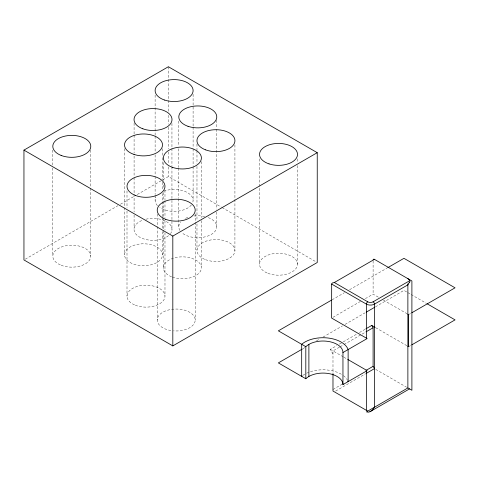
<?xml version="1.0" encoding="UTF-8"?>
<svg xmlns="http://www.w3.org/2000/svg" width="479" height="479" viewBox="0 0 479 479"><rect width="100%" height="100%" fill="white"/><g stroke="black" fill="none" stroke-linecap="round" stroke-linejoin="round"><path stroke-width="0.36" stroke-dasharray="2.4 1.8" d="M25.243 259.205L117.858 205.731M120.451 204.234L134.054 196.384M137.287 194.516L168.38 176.565L221.454 207.209M332.091 299.812L344.389 292.711M349.568 289.717L387.122 268.036M332.941 317.326L361.441 300.866M365.327 298.621L373.105 294.136L378.895 297.483M302.956 348.694L304.895 347.574M316.547 340.844L319.786 338.976M323.026 337.108L342.449 325.894M345.036 324.397L365.106 312.811M375.464 306.829L403.953 290.382L407.186 292.25M332.983 354.011L330.3 349.365L336.779 345.622M339.371 344.126L342.611 342.257M343.257 341.88L356.861 334.025M359.454 332.534L365.279 329.163M339.455 347.179L332.983 350.909L332.983 373.907M340.102 346.802L343.335 344.934M343.988 344.563L365.339 332.234M409.252 314.26L410.539 313.517M332.983 389.487L342.042 384.26M408.605 346.7L410.539 345.581M335.623 391.068L365.387 373.883M407.833 292.627L410.419 294.118M411.066 294.489L426.591 303.452M383.404 300.082L407.228 313.835M222.1 207.581L315.948 261.768M375.68 327.69L407.228 345.904M375.728 369.393L406.587 387.206M330.3 349.365L343.233 356.831M343.874 357.202L347.095 359.058M373.105 260.863L373.105 294.136M297.513 158.872L297.513 162.609M297.513 165.596L297.513 264.222M259.534 158.872L259.534 264.222M234.92 144.838L234.92 250.936M216.753 120.211L216.753 128.432M216.753 129.18L216.753 209.119M216.753 212.113L216.753 226.304M201.336 161.615L201.336 217.652M201.336 220.639L201.336 266.965M196.977 143.981L196.977 149.957M196.977 150.705L196.977 163.405M196.977 166.393L196.977 220.933M196.977 223.927L196.977 250.074M195.198 213.921L195.198 320.014M193.097 94.303L193.097 126.426M193.097 127.175L193.097 148.095M193.097 148.843L193.097 166.027M193.097 166.776L193.097 200.396M178.811 121.073L178.811 145.73M178.811 148.718L178.811 167.393M178.811 168.141L178.811 198.031M178.811 198.773L178.811 227.166M171.949 123.384L171.949 165.974M171.949 166.716L171.949 230.225M168.38 66.737L168.38 78.688M168.38 79.436L168.38 112.314M168.38 115.301L168.38 124.265M168.38 127.252L168.38 148.921M168.38 151.909L168.38 163.866M168.38 166.854L168.38 176.565M164.98 190.073L164.98 199.785M164.98 200.533L164.98 217.717M164.98 220.705L164.98 229.669M164.98 232.656L164.98 296.166M163.483 162.591L163.483 180.517M163.483 185.002L163.483 187.241M163.483 192.474L163.483 200.695M163.483 201.437L163.483 217.131M163.483 217.879L163.483 229.83M163.483 230.579L163.483 268.683M162.501 148.664L162.501 156.884M162.501 157.627L162.501 179.296M162.501 182.283L162.501 189.756M162.501 193.492L162.501 200.964M162.501 201.713L162.501 216.652M162.501 217.4L162.501 228.609M162.501 231.597L162.501 254.756A18.986 10.963 0 0 1 134.024 264.252A18.986 10.963 0 0 1 134.024 245.266A18.986 10.963 0 0 1 162.501 254.756M157.226 213.921L157.226 225.872M157.226 226.621L157.226 320.014M155.118 95.046L155.118 135.395M155.118 136.138L155.118 151.831M155.118 154.819L155.118 175.739M155.118 176.488L155.118 194.42M155.118 195.163L155.118 200.396M134.09 123.157L134.09 134.365M134.09 135.114L134.09 153.046M134.09 156.034L134.09 176.955M134.09 177.697L134.09 193.39M134.09 194.139L134.09 212.065M134.09 215.059L134.09 228.507M127.001 190.822L127.001 208.006M127.001 210.994L127.001 296.166M124.528 148.664L124.528 206.94M124.528 207.688L124.528 254.756M90.782 150.095L90.782 187.451M90.782 188.199L90.782 256.187M52.81 150.095L52.81 165.033M52.81 168.021L52.81 256.187M302.812 375.47A25.65 14.807 0 0 1 304.866 374.135M306.566 373.231A25.65 14.807 0 0 1 341.737 374.488M343.443 375.662A25.65 14.807 0 0 1 347.365 379.973M163.842 191.175A18.986 10.963 0 0 1 184.936 191.39A18.986 10.963 0 0 1 192.66 202.725M191.378 204.946A18.986 10.963 0 0 1 159.758 207.575M157.441 205.647A18.986 10.963 0 0 1 155.891 197.306M170.859 330.528A18.986 10.963 0 0 1 162.471 312.446A18.986 10.963 0 0 1 194.157 316.427A18.986 10.963 0 0 1 173.512 330.863M208.275 217.598A18.986 10.963 0 0 1 211.017 234.596A18.986 10.963 0 0 1 181.667 232.531M179.9 230.423A18.986 10.963 0 0 1 180.625 222.04M185.559 218.352A18.986 10.963 0 0 1 188.924 217.041M194.013 215.993A18.986 10.963 0 0 1 204.671 216.52M145.879 219.208A18.986 10.963 0 0 1 166.542 221.669A18.986 10.963 0 0 1 170.506 233.632M168.536 235.68A18.986 10.963 0 0 1 139.497 237.063A18.986 10.963 0 0 1 142.299 220.316M61.15 265.264A18.986 10.963 0 0 0 90.735 256.966A18.986 10.963 0 0 0 63.497 246.326A18.986 10.963 0 0 0 61.15 265.264M135.347 305.243A18.986 10.963 0 0 0 164.932 296.95A18.986 10.963 0 0 0 137.695 286.304A18.986 10.963 0 0 0 135.347 305.243M267.881 273.299A18.986 10.963 0 0 0 297.465 265.001A18.986 10.963 0 0 0 270.228 254.361A18.986 10.963 0 0 0 267.881 273.299M172.452 277.155A18.986 10.963 0 0 0 201.39 268.132A18.986 10.963 0 0 0 173.386 258.175A18.986 10.963 0 0 0 172.452 277.155M205.533 259.672A18.986 10.963 0 0 0 234.902 251.128A18.986 10.963 0 0 0 207.407 240.715A18.986 10.963 0 0 0 205.533 259.672"/><path stroke-width="0.72" d="M347.742 359.43L367.148 370.632L342.952 384.601L342.952 352.538L367.148 338.569L331.642 318.074L331.672 283.825L332.432 282.963L334.33 282.508L374.446 259.349L411.898 280.969L411.898 390.277L407.874 387.948L366.411 411.886C369.788 413.287 372.901 409.874 374.47 407.234L374.47 304.135A1.898 1.096 60 0 0 373.123 301.806A3.796 2.191 0 0 1 367.752 301.806L334.33 282.508M409.329 282.179L409.323 282.209A5.479 3.03 -48.4 0 1 409.294 282.418M409.234 282.46L407.874 284.849L374.47 304.135A5.694 3.287 0 0 1 366.411 304.129L331.642 284.059M409.515 388.9L369.914 411.76M23.95 150.119L168.38 66.737L317.242 152.681L317.242 262.51L172.817 345.898L23.95 259.947L23.95 150.119L172.817 236.069L317.242 152.681M331.438 300.183L278.353 330.833L305.812 346.688A19.956 11.52 0 0 1 328.253 341.425A19.956 11.52 0 0 1 342.952 352.538M387.768 267.665L403.953 258.319L455.05 287.819L411.832 312.769M373.123 301.806L409.533 280.79A5.694 3.287 0 0 0 407.874 278.646M302.309 349.071L278.353 362.902L305.812 378.751A19.956 11.52 0 0 1 328.253 373.488A19.956 11.52 0 0 1 342.952 384.601M366.405 312.063L374.817 307.207M365.932 328.792L371.758 325.427L375.033 327.313M365.986 331.857L373.105 327.75L371.758 325.427M365.986 370.435L373.105 366.327L373.105 327.75M411.832 344.838L455.05 319.882L427.238 303.83M366.034 373.506L374.446 368.65L373.105 366.327M407.874 314.212L408.605 314.631L408.605 346.7L407.874 346.275M367.752 411.114L332.983 391.038L332.983 374.003M407.874 283.831L407.874 387.948M366.411 338.144L366.411 304.135A1.898 1.096 -60 0 1 367.752 301.806M366.411 370.213L366.411 410.335M308.889 344.395L308.889 376.458M305.812 346.688L305.812 378.751M172.817 236.069L172.817 345.898M302.045 376.063A25.65 14.807 0 0 0 301.68 376.368L301.68 344.305A25.65 14.813 0 0 1 327.929 338A25.65 14.813 0 0 1 348.125 349.55L348.125 381.619A25.65 14.807 0 0 0 347.904 381.062M373.123 259.852A1.898 1.096 60 0 1 374.446 259.349M409.79 280.544A3.976 2.084 -50.2 0 1 409.868 281.957M61.15 155.436A18.986 10.963 0 0 0 90.735 147.137A18.986 10.963 0 0 0 63.497 136.497A18.986 10.963 0 0 0 61.15 155.436M135.347 195.414A18.986 10.963 0 0 0 164.932 187.115A18.986 10.963 0 0 0 137.695 176.476A18.986 10.963 0 0 0 135.347 195.414M134.024 154.424A18.986 10.963 0 0 0 162.501 144.927A18.986 10.963 0 0 0 134.024 135.437A18.986 10.963 0 0 0 134.024 154.424M164.614 100.057A18.986 10.963 0 0 0 193.097 90.567A18.986 10.963 0 0 0 164.614 81.071A18.986 10.963 0 0 0 164.614 100.057M165.566 219.262A18.986 10.963 0 0 0 195.151 210.964A18.986 10.963 0 0 0 167.913 200.324A18.986 10.963 0 0 0 165.566 219.262M269.03 163.884A18.986 10.963 0 0 0 297.513 154.394A18.986 10.963 0 0 0 269.03 144.898A18.986 10.963 0 0 0 269.03 163.884M172.452 167.327A18.986 10.963 0 0 0 201.39 158.304A18.986 10.963 0 0 0 173.386 148.346A18.986 10.963 0 0 0 172.452 167.327M205.533 149.837A18.986 10.963 0 0 0 234.902 141.299A18.986 10.963 0 0 0 207.407 130.881A18.986 10.963 0 0 0 205.533 149.837M188.055 126.318A18.986 10.963 0 0 0 216.771 117.062A18.986 10.963 0 0 0 188.528 107.338A18.986 10.963 0 0 0 188.055 126.318M142.832 128.785A18.986 10.963 0 0 0 171.991 120.007A18.986 10.963 0 0 0 144.239 109.817A18.986 10.963 0 0 0 142.832 128.785"/></g></svg>
